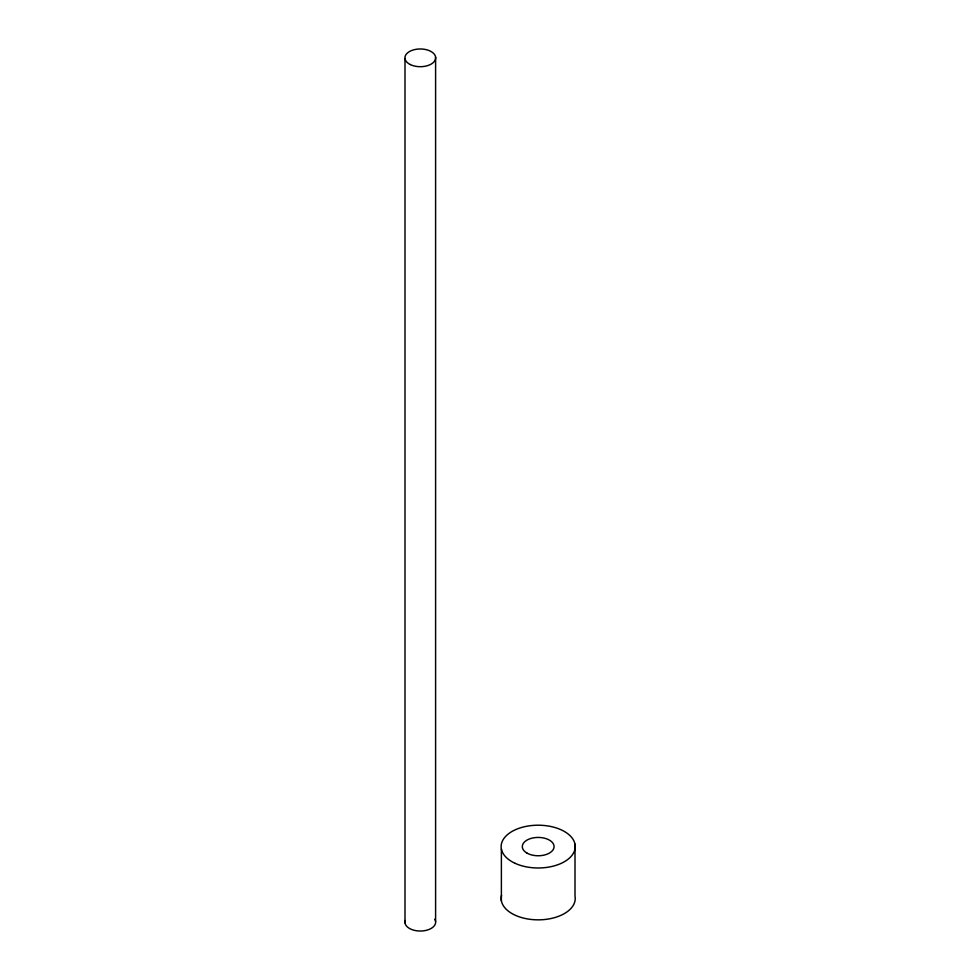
<?xml version="1.0" encoding="UTF-8"?>
<svg xmlns="http://www.w3.org/2000/svg" width="980" height="980" viewBox="0 0 980 980"><rect width="100%" height="100%" fill="white"/><g stroke="black" fill="none" stroke-linecap="round" stroke-linejoin="round"><path stroke-width="1.47" d="M575.003 844.184L575.003 896.039A37.056 21.389 0 0 1 537.53 919.84A37.056 21.389 0 0 1 501.552 895.279M501.38 849.011L501.38 900.865M435.598 57.146L435.598 921.482M404.997 58.518L404.997 922.854M434.777 919.216A15.349 8.857 0 0 1 421.486 931A15.349 8.857 0 0 1 405.205 920.539M515.113 863.331A37.056 21.389 0 0 0 574.831 849.77A37.056 21.389 0 0 0 524.631 826.691A37.056 21.389 0 0 0 515.113 863.331M526.958 853.078A15.876 9.163 0 0 0 553.529 848.962A15.876 9.163 0 0 0 534.088 837.741A15.876 9.163 0 0 0 526.958 853.078M410.314 64.57A15.349 8.857 0 0 0 435.39 59.462A15.349 8.857 0 0 0 415.189 49.478A15.349 8.857 0 0 0 410.314 64.57"/></g></svg>
